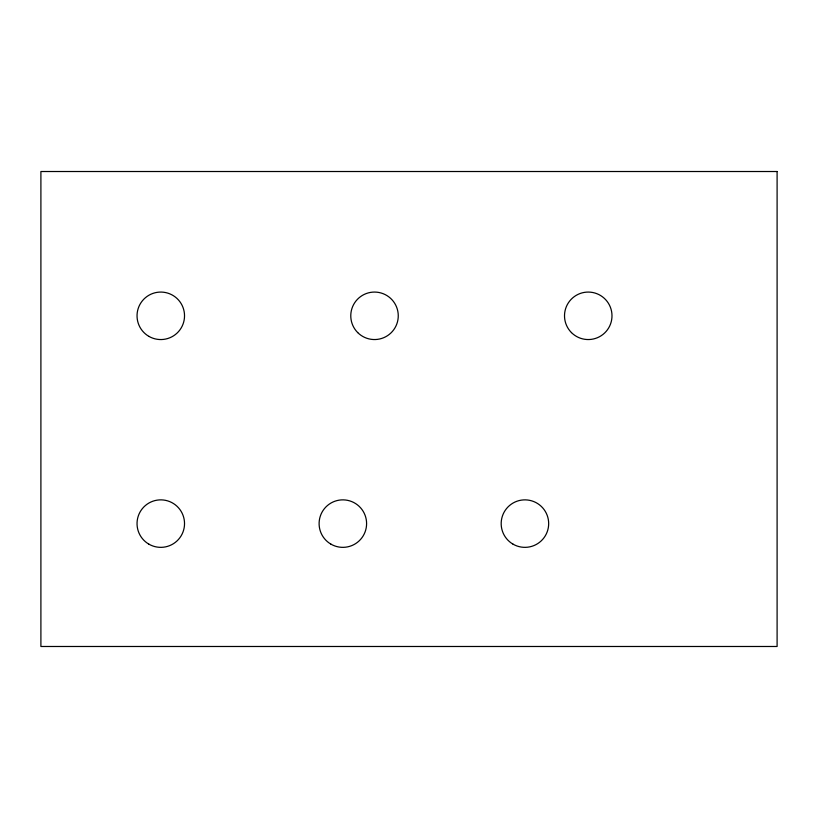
<?xml version="1.0" encoding="UTF-8"?>
<svg xmlns="http://www.w3.org/2000/svg" width="818" height="818" viewBox="0 0 818 818"><rect width="100%" height="100%" fill="white"/><g stroke="black" fill="none" stroke-linecap="round" stroke-linejoin="round"><path stroke-width="1.23" d="M777.1 171.514L40.9 171.514L40.9 646.486L777.1 646.486L777.1 171.514M148.907 544.175A23.753 23.753 0 0 0 184.531 523.612A23.753 23.753 0 0 0 148.907 503.039A23.753 23.753 0 0 0 148.907 544.175M330.973 544.175A23.753 23.753 0 0 0 366.597 523.612A23.753 23.753 0 0 0 330.973 503.039A23.753 23.753 0 0 0 330.973 544.175M513.05 544.175A23.753 23.753 0 0 0 548.673 523.612A23.753 23.753 0 0 0 513.05 503.039A23.753 23.753 0 0 0 513.05 544.175M148.907 336.382A23.753 23.753 0 0 0 184.531 315.809A23.753 23.753 0 0 0 148.907 295.247A23.753 23.753 0 0 0 148.907 336.382M357.722 332.599A23.753 23.753 0 0 0 397.456 321.955A23.753 23.753 0 0 0 368.366 292.875A23.753 23.753 0 0 0 357.722 332.599M571.455 332.599A23.753 23.753 0 0 0 611.189 321.955A23.753 23.753 0 0 0 582.109 292.875A23.753 23.753 0 0 0 571.455 332.599"/></g></svg>
